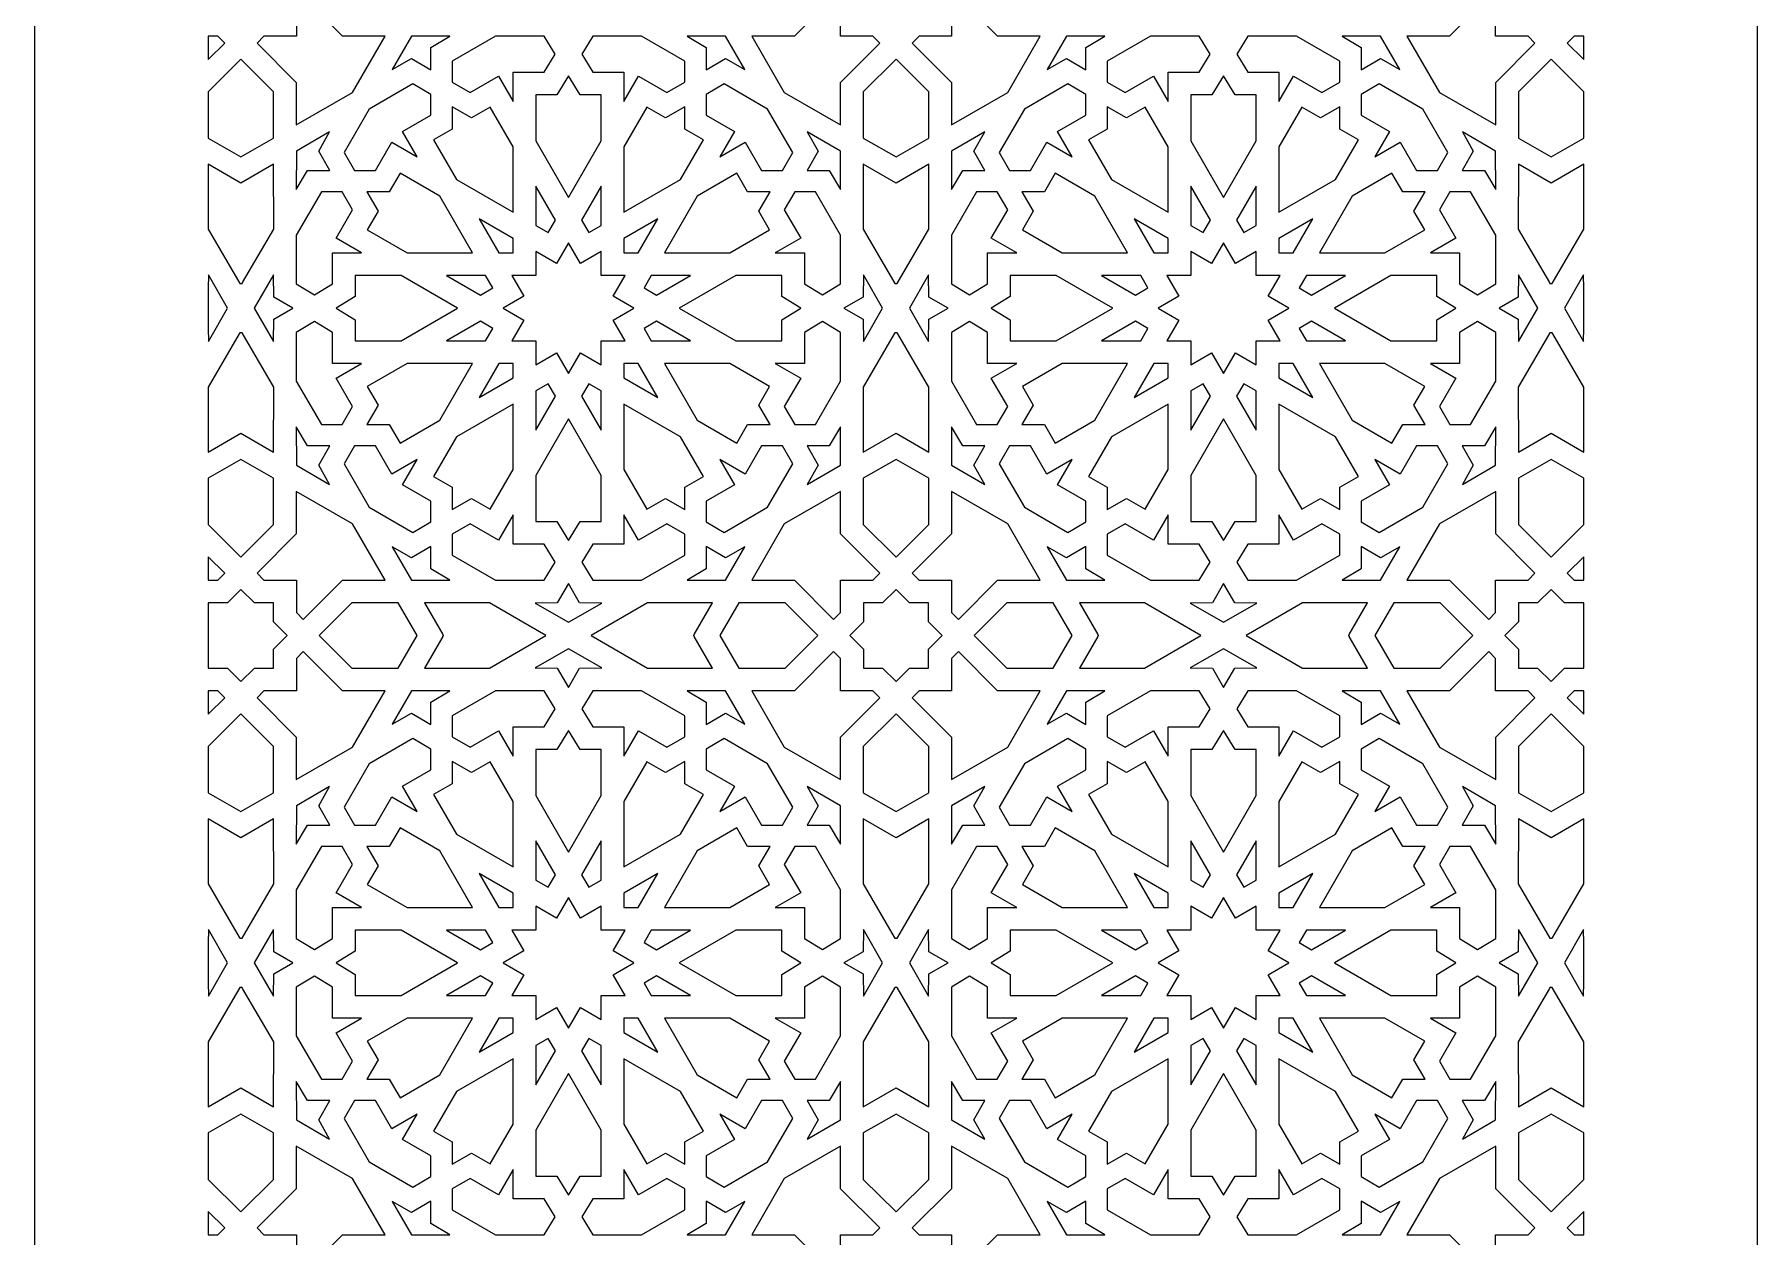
# Model space of a CAD drawing. Extents: x -302 to 302, y -785 to 785.
# Drawn here: x -302 to 302, y -361 to 61 of the extents above; entities that cross this region are included whole.
import ezdxf

# ---------------------------------------------------------------- set-up
doc = ezdxf.new("R2010")
doc.units = 0
doc.layers.add('LAYER_1', color=18, linetype='CONTINUOUS')

msp = doc.modelspace()

# ---------------------------------------------------------------- linework, layer by layer
at = {"layer": 'LAYER_1'}
for points in [[(-302.5, -785), (302.5, -785), (302.5, 785), (-302.5, 785)], [(-210.53, 60.18), (-221.93, 60.18), (-224.35, 57.76), (-210.57, 43.98), (-210.57, 29.01), (-190.79, 40.44), (-179.36, 60.22), (-194.33, 60.22), (-208.11, 74), (-210.53, 71.58)], [(-19.48, 71.58), (-21.89, 74), (-35.67, 60.22), (-50.65, 60.22), (-39.22, 40.44), (-19.44, 29.01), (-19.44, 43.98), (-5.66, 57.76), (-8.08, 60.18), (-19.48, 60.18)], [(19.44, 43.98), (19.44, 29.01), (39.22, 40.44), (50.65, 60.22), (35.67, 60.22), (21.89, 74), (19.48, 71.58), (19.48, 60.18), (8.08, 60.18), (5.66, 57.76)], [(190.79, 40.44), (210.57, 29.01), (210.57, 43.98), (224.35, 57.76), (221.93, 60.18), (210.53, 60.18), (210.53, 71.58), (208.11, 74), (194.33, 60.22), (179.36, 60.22)], [(-238.08, 60.18), (-241.47, 60.18), (-241.47, 51.96), (-235.67, 57.76)], [(-170.15, 52.34), (-163.37, 48.43), (-163.37, 56.25), (-156.66, 60.22), (-170.16, 60.19), (-176.91, 48.51)], [(-123.55, 47.56), (-119.68, 53.87), (-123.58, 60.21), (-140.61, 60.21), (-155.87, 51.41), (-155.87, 44.1), (-149.54, 40.45), (-139.61, 46.19), (-134.46, 37.27), (-134.46, 47.56)], [(-89.4, 60.21), (-106.43, 60.21), (-110.32, 53.87), (-106.46, 47.56), (-95.55, 47.56), (-95.55, 37.27), (-90.39, 46.19), (-80.46, 40.45), (-74.14, 44.1), (-74.14, 51.41)], [(-59.86, 52.34), (-53.09, 48.51), (-59.84, 60.19), (-73.35, 60.22), (-66.64, 56.25), (-66.64, 48.43)], [(59.84, 60.19), (53.09, 48.51), (59.86, 52.34), (66.64, 48.43), (66.64, 56.25), (73.35, 60.22)], [(80.46, 40.45), (90.39, 46.19), (95.55, 37.27), (95.55, 47.56), (106.46, 47.56), (110.32, 53.87), (106.43, 60.21), (89.4, 60.21), (74.14, 51.41), (74.14, 44.1)], [(123.58, 60.21), (119.68, 53.87), (123.55, 47.56), (134.46, 47.56), (134.46, 37.27), (139.61, 46.19), (149.54, 40.45), (155.87, 44.1), (155.87, 51.41), (140.61, 60.21)], [(170.15, 52.34), (176.91, 48.51), (170.16, 60.19), (156.66, 60.22), (163.37, 56.25), (163.37, 48.43)], [(235.67, 57.76), (241.47, 51.96), (241.47, 60.18), (238.08, 60.18)], [(-241.5, 24.41), (-230.01, 17.78), (-218.52, 24.41), (-218.52, 40.7), (-230.01, 52.18), (-241.49, 40.7)], [(11.49, 40.7), (0, 52.18), (-11.49, 40.7), (-11.49, 24.41), (0, 17.78), (11.49, 24.41)], [(230.01, 52.18), (218.52, 40.7), (218.52, 24.41), (230.01, 17.78), (241.5, 24.41), (241.49, 40.7)], [(-173.3, 26.7), (-163.37, 32.45), (-163.37, 39.76), (-169.69, 43.41), (-184.95, 34.6), (-193.76, 19.34), (-190.11, 13.02), (-182.8, 13.02), (-177.05, 22.95), (-168.16, 17.81)], [(-103.52, 39.58), (-110.91, 39.57), (-115, 46.24), (-119.09, 39.57), (-126.48, 39.58), (-126.48, 23.45), (-115, 3.57), (-103.52, 23.45)], [(-47.21, 13.02), (-39.89, 13.02), (-36.24, 19.34), (-45.06, 34.6), (-60.31, 43.41), (-66.64, 39.76), (-66.64, 32.45), (-56.71, 26.7), (-61.84, 17.81), (-52.95, 22.95)], [(56.71, 26.7), (66.64, 32.45), (66.64, 39.76), (60.31, 43.41), (45.06, 34.6), (36.24, 19.34), (39.89, 13.02), (47.21, 13.02), (52.95, 22.95), (61.84, 17.81)], [(110.91, 39.57), (103.52, 39.58), (103.52, 23.45), (115, 3.57), (126.48, 23.45), (126.48, 39.58), (119.09, 39.57), (115, 46.24)], [(182.8, 13.02), (190.11, 13.02), (193.76, 19.34), (184.95, 34.6), (169.69, 43.41), (163.37, 39.76), (163.37, 32.45), (173.3, 26.7), (168.16, 17.81), (177.05, 22.95)], [(-154.35, 9.84), (-134.46, -1.64), (-134.46, 21.32), (-142.53, 35.28), (-149.06, 31.5), (-155.87, 35.43), (-155.87, 27.57), (-162.4, 23.79)], [(-95.55, 21.32), (-95.55, -1.64), (-75.66, 9.84), (-67.61, 23.79), (-74.14, 27.57), (-74.14, 35.43), (-80.95, 31.5), (-87.48, 35.28)], [(74.14, 27.57), (67.61, 23.79), (75.66, 9.84), (95.55, -1.64), (95.55, 21.32), (87.48, 35.28), (80.95, 31.5), (74.14, 35.43)], [(149.06, 31.5), (142.53, 35.28), (134.46, 21.32), (134.46, -1.64), (154.35, 9.84), (162.4, 23.79), (155.87, 27.57), (155.87, 35.43)], [(-198.78, 13.02), (-202.69, 19.8), (-198.86, 26.56), (-210.54, 19.81), (-210.57, 6.31), (-206.6, 13.02)], [(-23.41, 13.02), (-19.43, 6.31), (-19.47, 19.81), (-31.15, 26.56), (-27.32, 19.8), (-31.23, 13.02)], [(19.47, 19.81), (19.43, 6.31), (23.41, 13.02), (31.23, 13.02), (27.32, 19.8), (31.15, 26.56)], [(198.86, 26.56), (202.69, 19.8), (198.78, 13.02), (206.6, 13.02), (210.57, 6.31), (210.54, 19.81)], [(-229.61, -26.71), (-229.41, -26.36), (-218.51, -7.62), (-218.52, 15.2), (-230.01, 8.57), (-241.49, 15.2), (-241.5, -7.62), (-230.41, -26.71)], [(-11.49, -7.62), (-0.4, -26.71), (0.4, -26.71), (11.49, -7.62), (11.49, 15.2), (0, 8.57), (-11.49, 15.2)], [(229.41, -26.36), (229.61, -26.71), (230.41, -26.71), (241.5, -7.62), (241.49, 15.2), (230.01, 8.57), (218.52, 15.2), (218.51, -7.62)], [(-160.19, 4), (-174.14, 12.05), (-177.92, 5.52), (-185.78, 5.52), (-181.85, -1.29), (-185.63, -7.82), (-171.67, -15.89), (-148.71, -15.89)], [(-126.48, -6.25), (-122.13, -8.77), (-119.61, -4.41), (-126.48, 7.5)], [(-103.52, -6.25), (-103.52, 7.5), (-110.4, -4.41), (-107.88, -8.77)], [(-44.37, -7.82), (-48.16, -1.29), (-44.23, 5.52), (-52.09, 5.52), (-55.87, 12.05), (-69.82, 4), (-81.3, -15.89), (-58.34, -15.89)], [(52.09, 5.52), (44.23, 5.52), (48.16, -1.29), (44.37, -7.82), (58.34, -15.89), (81.3, -15.89), (69.82, 4), (55.87, 12.05)], [(103.52, -6.25), (107.88, -8.77), (110.4, -4.41), (103.52, 7.5)], [(122.13, -8.77), (126.48, -6.25), (126.48, 7.5), (119.61, -4.41)], [(177.92, 5.52), (174.14, 12.05), (160.19, 4), (148.71, -15.89), (171.67, -15.89), (185.63, -7.82), (181.85, -1.29), (185.78, 5.52)], [(-197.91, -26.8), (-197.91, -15.89), (-187.62, -15.89), (-196.54, -10.74), (-190.8, -0.81), (-194.45, 5.52), (-201.76, 5.52), (-210.56, -9.74), (-210.56, -26.77), (-204.22, -30.67)], [(-32.1, -15.89), (-32.1, -26.8), (-25.79, -30.67), (-19.45, -26.77), (-19.45, -9.74), (-28.25, 5.52), (-35.56, 5.52), (-39.21, -0.81), (-33.47, -10.74), (-42.39, -15.89)], [(32.1, -15.89), (42.39, -15.89), (33.47, -10.74), (39.21, -0.81), (35.56, 5.52), (28.25, 5.52), (19.45, -9.74), (19.45, -26.77), (25.79, -30.67), (32.1, -26.8)], [(196.54, -10.74), (187.62, -15.89), (197.91, -15.89), (197.91, -26.8), (204.22, -30.67), (210.56, -26.77), (210.56, -9.74), (201.76, 5.52), (194.45, 5.52), (190.8, -0.81)], [(-139.49, -15.89), (-134.46, -15.89), (-134.46, -10.86), (-146.37, -3.98)], [(-95.55, -15.89), (-90.51, -15.89), (-83.64, -3.98), (-95.55, -10.86)], [(90.51, -15.89), (95.55, -15.89), (95.55, -10.86), (83.64, -3.98)], [(139.49, -15.89), (146.37, -3.98), (134.46, -10.86), (134.46, -15.89)], [(-130.69, -39.55), (-134.89, -46.83), (-126.48, -46.83), (-126.48, -55.23), (-119.21, -51.03), (-115, -58.31), (-110.8, -51.03), (-103.52, -55.23), (-103.52, -46.83), (-95.12, -46.83), (-99.32, -39.55), (-92.04, -35.35), (-99.32, -31.14), (-95.12, -23.86), (-103.52, -23.86), (-103.52, -15.46), (-110.8, -19.66), (-115, -12.39), (-119.21, -19.66), (-126.48, -15.46), (-126.48, -23.86), (-134.89, -23.86), (-130.69, -31.14), (-137.96, -35.35)], [(110.8, -19.66), (103.52, -15.46), (103.52, -23.86), (95.12, -23.86), (99.32, -31.14), (92.04, -35.35), (99.32, -39.55), (95.12, -46.83), (103.52, -46.83), (103.52, -55.23), (110.8, -51.03), (115, -58.31), (119.21, -51.03), (126.48, -55.23), (126.48, -46.83), (134.89, -46.83), (130.69, -39.55), (137.96, -35.35), (130.69, -31.14), (134.89, -23.86), (126.48, -23.86), (126.48, -15.46), (119.21, -19.66), (115, -12.39)], [(-234.69, -35.35), (-241.42, -23.63), (-241.47, -28.48), (-241.47, -42.21), (-241.42, -47.06)], [(-218.51, -31.43), (-218.6, -23.63), (-225.32, -35.35), (-218.6, -47.06), (-218.51, -39.26), (-211.74, -35.35)], [(-189.92, -31.25), (-196.59, -35.35), (-189.92, -39.44), (-189.93, -46.83), (-173.8, -46.83), (-153.92, -35.35), (-173.8, -23.86), (-189.93, -23.86)], [(-145.94, -30.74), (-141.58, -28.22), (-144.1, -23.86), (-157.85, -23.86)], [(-88.42, -28.22), (-84.07, -30.74), (-72.16, -23.86), (-85.91, -23.86)], [(-56.2, -46.83), (-40.07, -46.83), (-40.08, -39.44), (-33.42, -35.35), (-40.08, -31.25), (-40.07, -23.86), (-56.2, -23.86), (-76.09, -35.35)], [(-11.41, -23.63), (-11.49, -31.43), (-18.27, -35.35), (-11.49, -39.26), (-11.41, -47.06), (-4.69, -35.35)], [(4.69, -35.35), (11.41, -47.06), (11.49, -39.26), (18.27, -35.35), (11.49, -31.43), (11.41, -23.63)], [(56.2, -46.83), (76.09, -35.35), (56.2, -23.86), (40.07, -23.86), (40.08, -31.25), (33.42, -35.35), (40.08, -39.44), (40.07, -46.83)], [(85.91, -23.86), (72.16, -23.86), (84.07, -30.74), (88.42, -28.22)], [(141.58, -28.22), (145.94, -30.74), (157.85, -23.86), (144.1, -23.86)], [(173.8, -23.86), (153.92, -35.35), (173.8, -46.83), (189.93, -46.83), (189.92, -39.44), (196.59, -35.35), (189.92, -31.25), (189.93, -23.86)], [(218.6, -23.63), (218.51, -31.43), (211.74, -35.35), (218.51, -39.26), (218.6, -47.06), (225.32, -35.35)], [(241.42, -47.06), (241.47, -42.21), (241.47, -28.48), (241.42, -23.63), (234.69, -35.35)], [(-194.45, -76.21), (-190.8, -69.89), (-196.54, -59.96), (-187.62, -54.81), (-197.91, -54.81), (-197.91, -43.89), (-204.22, -40.03), (-210.56, -43.92), (-210.56, -60.95), (-201.76, -76.21)], [(-141.58, -42.47), (-145.94, -39.95), (-157.85, -46.83), (-144.1, -46.83)], [(-85.91, -46.83), (-72.16, -46.83), (-84.07, -39.95), (-88.42, -42.47)], [(-19.45, -43.92), (-25.79, -40.03), (-32.1, -43.89), (-32.1, -54.81), (-42.39, -54.81), (-33.47, -59.96), (-39.21, -69.89), (-35.56, -76.21), (-28.25, -76.21), (-19.45, -60.95)], [(35.56, -76.21), (39.21, -69.89), (33.47, -59.96), (42.39, -54.81), (32.1, -54.81), (32.1, -43.89), (25.79, -40.03), (19.45, -43.92), (19.45, -60.95), (28.25, -76.21)], [(85.91, -46.83), (88.42, -42.47), (84.07, -39.95), (72.16, -46.83)], [(145.94, -39.95), (141.58, -42.47), (144.1, -46.83), (157.85, -46.83)], [(196.54, -59.96), (190.8, -69.89), (194.45, -76.21), (201.76, -76.21), (210.56, -60.95), (210.56, -43.92), (204.22, -40.03), (197.91, -43.89), (197.91, -54.81), (187.62, -54.81)], [(-218.51, -63.07), (-229.61, -43.99), (-230.41, -43.99), (-230.61, -44.33), (-241.5, -63.07), (-241.49, -85.89), (-230.01, -79.26), (-218.52, -85.89)], [(-11.49, -63.07), (-11.49, -85.89), (0, -79.26), (11.49, -85.89), (11.49, -63.07), (0.6, -44.33), (0.4, -43.99), (-0.4, -43.99), (-0.6, -44.33)], [(218.52, -85.89), (230.01, -79.26), (241.49, -85.89), (241.5, -63.07), (230.61, -44.33), (230.41, -43.99), (229.61, -43.99), (218.51, -63.07)], [(-171.67, -54.81), (-185.63, -62.87), (-181.85, -69.4), (-185.78, -76.21), (-177.92, -76.21), (-174.14, -82.74), (-160.19, -74.69), (-148.71, -54.81)], [(-134.46, -59.84), (-134.46, -54.81), (-139.49, -54.81), (-146.37, -66.71)], [(-90.51, -54.81), (-95.55, -54.81), (-95.55, -59.84), (-83.64, -66.71)], [(-58.34, -54.81), (-81.3, -54.81), (-69.82, -74.69), (-55.87, -82.74), (-52.09, -76.21), (-44.23, -76.21), (-48.16, -69.4), (-44.37, -62.87)], [(44.37, -62.87), (48.16, -69.4), (44.23, -76.21), (52.09, -76.21), (55.87, -82.74), (69.82, -74.69), (81.3, -54.81), (58.34, -54.81)], [(95.55, -59.84), (95.55, -54.81), (90.51, -54.81), (83.64, -66.71)], [(139.49, -54.81), (134.46, -54.81), (134.46, -59.84), (146.37, -66.71)], [(177.92, -76.21), (185.78, -76.21), (181.85, -69.4), (185.63, -62.87), (171.67, -54.81), (148.71, -54.81), (160.19, -74.69), (174.14, -82.74)], [(-119.61, -66.29), (-122.13, -61.93), (-126.48, -64.44), (-126.48, -78.19)], [(-110.4, -66.29), (-103.52, -78.19), (-103.52, -64.44), (-107.88, -61.93)], [(110.4, -66.29), (107.88, -61.93), (103.52, -64.44), (103.52, -78.19)], [(126.48, -64.44), (122.13, -61.93), (119.61, -66.29), (126.48, -78.19)], [(-134.46, -69.05), (-154.35, -80.53), (-162.4, -94.48), (-155.87, -98.26), (-155.87, -106.12), (-149.06, -102.19), (-142.53, -105.98), (-134.46, -92.01)], [(-95.55, -92.01), (-87.48, -105.98), (-80.95, -102.19), (-74.14, -106.12), (-74.14, -98.26), (-67.61, -94.48), (-75.66, -80.53), (-95.55, -69.05)], [(74.14, -98.26), (74.14, -106.12), (80.95, -102.19), (87.48, -105.98), (95.55, -92.01), (95.55, -69.05), (75.66, -80.53), (67.61, -94.48)], [(142.53, -105.98), (149.06, -102.19), (155.87, -106.12), (155.87, -98.26), (162.4, -94.48), (154.35, -80.53), (134.46, -69.05), (134.46, -92.01)], [(-210.54, -90.51), (-198.86, -97.26), (-202.69, -90.49), (-198.78, -83.72), (-206.6, -83.72), (-210.57, -77)], [(-110.91, -110.27), (-103.52, -110.28), (-103.52, -94.15), (-115, -74.26), (-126.48, -94.15), (-126.48, -110.28), (-119.09, -110.27), (-115, -116.93)], [(-31.23, -83.72), (-27.32, -90.49), (-31.15, -97.26), (-19.47, -90.51), (-19.43, -77), (-23.41, -83.72)], [(23.41, -83.72), (19.43, -77), (19.47, -90.51), (31.15, -97.26), (27.32, -90.49), (31.23, -83.72)], [(110.91, -110.27), (115, -116.93), (119.09, -110.27), (126.48, -110.28), (126.48, -94.15), (115, -74.26), (103.52, -94.15), (103.52, -110.28)], [(210.57, -77), (206.6, -83.72), (198.78, -83.72), (202.69, -90.49), (198.86, -97.26), (210.54, -90.51)], [(-169.69, -114.11), (-163.37, -110.46), (-163.37, -103.14), (-173.3, -97.4), (-168.16, -88.51), (-177.05, -93.64), (-182.8, -83.72), (-190.11, -83.72), (-193.76, -90.04), (-184.95, -105.3)], [(-66.64, -103.14), (-66.64, -110.46), (-60.31, -114.11), (-45.06, -105.3), (-36.24, -90.04), (-39.89, -83.72), (-47.21, -83.72), (-52.95, -93.64), (-61.84, -88.51), (-56.71, -97.4)], [(52.95, -93.64), (47.21, -83.72), (39.89, -83.72), (36.24, -90.04), (45.06, -105.3), (60.31, -114.11), (66.64, -110.46), (66.64, -103.14), (56.71, -97.4), (61.84, -88.51)], [(163.37, -110.46), (169.69, -114.11), (184.95, -105.3), (193.76, -90.04), (190.11, -83.72), (182.8, -83.72), (177.05, -93.64), (168.16, -88.51), (173.3, -97.4), (163.37, -103.14)], [(-241.49, -111.4), (-230.01, -122.87), (-218.52, -111.4), (-218.52, -95.1), (-230.01, -88.47), (-241.5, -95.1)], [(-11.49, -95.1), (-11.49, -111.4), (0, -122.87), (11.49, -111.4), (11.49, -95.1), (0, -88.47)], [(241.5, -95.1), (230.01, -88.47), (218.52, -95.1), (218.52, -111.4), (230.01, -122.87), (241.49, -111.4)], [(-224.35, -128.46), (-221.93, -130.88), (-210.53, -130.88), (-210.53, -142.27), (-208.11, -144.69), (-194.33, -130.91), (-179.36, -130.91), (-190.79, -111.14), (-210.57, -99.7), (-210.57, -114.68)], [(-8.08, -130.88), (-5.66, -128.46), (-19.44, -114.68), (-19.44, -99.7), (-39.22, -111.14), (-50.65, -130.91), (-35.67, -130.91), (-21.89, -144.69), (-19.48, -142.27), (-19.48, -130.88)], [(35.67, -130.91), (50.65, -130.91), (39.22, -111.14), (19.44, -99.7), (19.44, -114.68), (5.66, -128.46), (8.08, -130.88), (19.48, -130.88), (19.48, -142.27), (21.89, -144.69)], [(179.36, -130.91), (194.33, -130.91), (208.11, -144.69), (210.53, -142.27), (210.53, -130.88), (221.93, -130.88), (224.35, -128.46), (210.57, -114.68), (210.57, -99.7), (190.79, -111.14)], [(-155.87, -114.79), (-155.87, -122.11), (-140.61, -130.9), (-123.58, -130.9), (-119.68, -124.56), (-123.55, -118.26), (-134.46, -118.26), (-134.46, -107.96), (-139.61, -116.89), (-149.54, -111.14)], [(-80.46, -111.14), (-90.39, -116.89), (-95.55, -107.96), (-95.55, -118.26), (-106.46, -118.26), (-110.32, -124.56), (-106.43, -130.9), (-89.4, -130.9), (-74.14, -122.11), (-74.14, -114.79)], [(90.39, -116.89), (80.46, -111.14), (74.14, -114.79), (74.14, -122.11), (89.4, -130.9), (106.43, -130.9), (110.32, -124.56), (106.46, -118.26), (95.55, -118.26), (95.55, -107.96)], [(155.87, -122.11), (155.87, -114.79), (149.54, -111.14), (139.61, -116.89), (134.46, -107.96), (134.46, -118.26), (123.55, -118.26), (119.68, -124.56), (123.58, -130.9), (140.61, -130.9)], [(-170.15, -123.03), (-176.91, -119.2), (-170.16, -130.88), (-156.66, -130.92), (-163.37, -126.95), (-163.37, -119.12)], [(-59.86, -123.03), (-66.64, -119.12), (-66.64, -126.95), (-73.35, -130.92), (-59.84, -130.88), (-53.09, -119.2)], [(66.64, -119.12), (59.86, -123.03), (53.09, -119.2), (59.84, -130.88), (73.35, -130.92), (66.64, -126.95)], [(176.91, -119.2), (170.15, -123.03), (163.37, -119.12), (163.37, -126.95), (156.66, -130.92), (170.16, -130.88)], [(-235.67, -128.46), (-241.47, -122.65), (-241.47, -130.88), (-238.08, -130.88)], [(238.08, -130.88), (241.47, -130.88), (241.47, -122.65), (235.67, -128.46)], [(-103.31, -138.92), (-111.09, -138.86), (-115, -132.08), (-118.92, -138.86), (-126.69, -138.92), (-115, -145.66)], [(111.09, -138.86), (103.31, -138.92), (115, -145.66), (126.69, -138.92), (118.92, -138.86), (115, -132.08)], [(-225.27, -138.85), (-230.01, -134.13), (-234.74, -138.85), (-241.47, -138.85), (-241.47, -145.86), (-241.47, -150.34), (-241.47, -154.82), (-241.47, -161.82), (-234.74, -161.82), (-230.01, -166.54), (-225.27, -161.82), (-218.54, -161.82), (-218.54, -155.1), (-213.81, -150.34), (-218.54, -145.58), (-218.54, -138.85)], [(-174.77, -161.84), (-168.13, -150.34), (-174.77, -138.83), (-191.07, -138.84), (-202.57, -150.34), (-191.07, -161.84)], [(-165.56, -138.83), (-159.14, -149.94), (-159.05, -150.34), (-159.14, -150.73), (-165.56, -161.84), (-142.75, -161.84), (-122.95, -150.34), (-142.75, -138.83)], [(-70.86, -149.94), (-64.45, -138.83), (-87.26, -138.83), (-107.06, -150.34), (-87.26, -161.84), (-64.45, -161.84), (-70.86, -150.73), (-70.96, -150.34)], [(-38.93, -161.84), (-27.44, -150.34), (-38.93, -138.84), (-55.23, -138.83), (-61.88, -150.34), (-55.23, -161.84)], [(-11.46, -161.82), (-4.74, -161.82), (0, -166.54), (4.74, -161.82), (11.46, -161.82), (11.46, -155.1), (16.2, -150.34), (11.46, -145.58), (11.46, -138.85), (4.74, -138.85), (0, -134.13), (-4.74, -138.85), (-11.46, -138.85), (-11.46, -145.58), (-16.2, -150.34), (-11.46, -155.1)], [(38.93, -161.84), (55.23, -161.84), (61.88, -150.34), (55.23, -138.83), (38.93, -138.84), (27.44, -150.34)], [(70.86, -150.73), (64.45, -161.84), (87.26, -161.84), (107.06, -150.34), (87.26, -138.83), (64.45, -138.83), (70.86, -149.94), (70.96, -150.34)], [(142.75, -138.83), (122.95, -150.34), (142.75, -161.84), (165.56, -161.84), (159.14, -150.73), (159.05, -150.34), (159.14, -149.94), (165.56, -138.83)], [(202.57, -150.34), (191.07, -138.84), (174.77, -138.83), (168.13, -150.34), (174.77, -161.84), (191.07, -161.84)], [(234.74, -161.82), (241.47, -161.82), (241.47, -154.82), (241.47, -150.34), (241.47, -145.86), (241.47, -138.85), (234.74, -138.85), (230.01, -134.13), (225.27, -138.85), (218.54, -138.85), (218.54, -145.58), (213.81, -150.34), (218.54, -155.1), (218.54, -161.82), (225.27, -161.82), (230.01, -166.54)], [(-194.33, -169.76), (-208.11, -155.98), (-210.53, -158.4), (-210.53, -169.8), (-221.93, -169.8), (-224.35, -172.22), (-210.57, -186), (-210.57, -200.97), (-190.79, -189.54), (-179.36, -169.76)], [(-115, -155.01), (-126.69, -161.75), (-118.92, -161.82), (-115, -168.59), (-111.09, -161.82), (-103.31, -161.75)], [(-50.65, -169.76), (-39.22, -189.54), (-19.44, -200.97), (-19.44, -186), (-5.66, -172.22), (-8.08, -169.8), (-19.48, -169.8), (-19.48, -158.4), (-21.89, -155.98), (-35.67, -169.76)], [(50.65, -169.76), (35.67, -169.76), (21.89, -155.98), (19.48, -158.4), (19.48, -169.8), (8.08, -169.8), (5.66, -172.22), (19.44, -186), (19.44, -200.97), (39.22, -189.54)], [(115, -155.01), (103.31, -161.75), (111.09, -161.82), (115, -168.59), (118.92, -161.82), (126.69, -161.75)], [(208.11, -155.98), (194.33, -169.76), (179.36, -169.76), (190.79, -189.54), (210.57, -200.97), (210.57, -186), (224.35, -172.22), (221.93, -169.8), (210.53, -169.8), (210.53, -158.4)], [(-238.08, -169.8), (-241.47, -169.8), (-241.47, -178.02), (-235.67, -172.22)], [(-156.66, -169.76), (-170.16, -169.79), (-176.91, -181.47), (-170.15, -177.64), (-163.37, -181.55), (-163.37, -173.73)], [(-134.46, -182.42), (-123.55, -182.42), (-119.68, -176.11), (-123.58, -169.77), (-140.61, -169.77), (-155.87, -178.57), (-155.87, -185.88), (-149.54, -189.53), (-139.61, -183.79), (-134.46, -192.71)], [(-90.39, -183.79), (-80.46, -189.53), (-74.14, -185.88), (-74.14, -178.57), (-89.4, -169.77), (-106.43, -169.77), (-110.32, -176.11), (-106.46, -182.42), (-95.55, -182.42), (-95.55, -192.71)], [(-59.86, -177.64), (-53.09, -181.47), (-59.84, -169.79), (-73.35, -169.76), (-66.64, -173.73), (-66.64, -181.55)], [(53.09, -181.47), (59.86, -177.64), (66.64, -181.55), (66.64, -173.73), (73.35, -169.76), (59.84, -169.79)], [(80.46, -189.53), (90.39, -183.79), (95.55, -192.71), (95.55, -182.42), (106.46, -182.42), (110.32, -176.11), (106.43, -169.77), (89.4, -169.77), (74.14, -178.57), (74.14, -185.88)], [(140.61, -169.77), (123.58, -169.77), (119.68, -176.11), (123.55, -182.42), (134.46, -182.42), (134.46, -192.71), (139.61, -183.79), (149.54, -189.53), (155.87, -185.88), (155.87, -178.57)], [(170.15, -177.64), (176.91, -181.47), (170.16, -169.79), (156.66, -169.76), (163.37, -173.73), (163.37, -181.55)], [(241.47, -169.8), (238.08, -169.8), (235.67, -172.22), (241.47, -178.02)], [(-218.52, -189.28), (-230.01, -177.8), (-241.49, -189.28), (-241.5, -205.57), (-230.01, -212.2), (-218.52, -205.57)], [(0, -212.2), (11.49, -205.57), (11.49, -189.28), (0, -177.8), (-11.49, -189.28), (-11.49, -205.57)], [(218.52, -189.28), (218.52, -205.57), (230.01, -212.2), (241.5, -205.57), (241.49, -189.28), (230.01, -177.8)], [(-173.3, -203.28), (-163.37, -197.53), (-163.37, -190.22), (-169.69, -186.57), (-184.95, -195.38), (-193.76, -210.64), (-190.11, -216.96), (-182.8, -216.96), (-177.05, -207.03), (-168.16, -212.17)], [(-110.91, -190.41), (-115, -183.74), (-119.09, -190.41), (-126.48, -190.4), (-126.48, -206.53), (-115, -226.41), (-103.52, -206.53), (-103.52, -190.4)], [(-45.06, -195.38), (-60.31, -186.57), (-66.64, -190.22), (-66.64, -197.53), (-56.71, -203.28), (-61.84, -212.17), (-52.95, -207.03), (-47.21, -216.96), (-39.89, -216.96), (-36.24, -210.64)], [(45.06, -195.38), (36.24, -210.64), (39.89, -216.96), (47.21, -216.96), (52.95, -207.03), (61.84, -212.17), (56.71, -203.28), (66.64, -197.53), (66.64, -190.22), (60.31, -186.57)], [(119.09, -190.41), (115, -183.74), (110.91, -190.41), (103.52, -190.4), (103.52, -206.53), (115, -226.41), (126.48, -206.53), (126.48, -190.4)], [(190.11, -216.96), (193.76, -210.64), (184.95, -195.38), (169.69, -186.57), (163.37, -190.22), (163.37, -197.53), (173.3, -203.28), (168.16, -212.17), (177.05, -207.03), (182.8, -216.96)], [(-134.46, -208.66), (-142.53, -194.69), (-149.06, -198.48), (-155.87, -194.55), (-155.87, -202.41), (-162.4, -206.19), (-154.35, -220.14), (-134.46, -231.62)], [(-80.95, -198.48), (-87.48, -194.69), (-95.55, -208.66), (-95.55, -231.62), (-75.66, -220.14), (-67.61, -206.19), (-74.14, -202.41), (-74.14, -194.55)], [(74.14, -202.41), (67.61, -206.19), (75.66, -220.14), (95.55, -231.62), (95.55, -208.66), (87.48, -194.69), (80.95, -198.48), (74.14, -194.55)], [(162.4, -206.19), (155.87, -202.41), (155.87, -194.55), (149.06, -198.48), (142.53, -194.69), (134.46, -208.66), (134.46, -231.62), (154.35, -220.14)], [(-210.57, -223.67), (-206.6, -216.96), (-198.78, -216.96), (-202.69, -210.18), (-198.86, -203.41), (-210.54, -210.17)], [(-27.32, -210.18), (-31.23, -216.96), (-23.41, -216.96), (-19.43, -223.67), (-19.47, -210.17), (-31.15, -203.41)], [(27.32, -210.18), (31.15, -203.41), (19.47, -210.17), (19.43, -223.67), (23.41, -216.96), (31.23, -216.96)], [(198.86, -203.41), (202.69, -210.18), (198.78, -216.96), (206.6, -216.96), (210.57, -223.67), (210.54, -210.17)], [(-230.61, -256.34), (-230.41, -256.69), (-229.61, -256.69), (-218.51, -237.6), (-218.52, -214.78), (-230.01, -221.41), (-241.49, -214.78), (-241.5, -237.6)], [(-0.6, -256.34), (-0.4, -256.69), (0.4, -256.69), (0.6, -256.34), (11.49, -237.6), (11.49, -214.78), (0, -221.41), (-11.49, -214.78), (-11.49, -237.6)], [(229.61, -256.69), (230.41, -256.69), (230.61, -256.34), (241.5, -237.6), (241.49, -214.78), (230.01, -221.41), (218.52, -214.78), (218.51, -237.6)], [(-174.14, -217.93), (-177.92, -224.46), (-185.78, -224.46), (-181.85, -231.27), (-185.63, -237.8), (-171.67, -245.87), (-148.71, -245.87), (-160.19, -225.98)], [(-126.48, -236.23), (-122.13, -238.75), (-119.61, -234.39), (-126.48, -222.48)], [(-103.52, -236.23), (-103.52, -222.48), (-110.4, -234.39), (-107.88, -238.75)], [(-81.3, -245.87), (-58.34, -245.87), (-44.37, -237.8), (-48.16, -231.27), (-44.23, -224.46), (-52.09, -224.46), (-55.87, -217.93), (-69.82, -225.98)], [(48.16, -231.27), (44.37, -237.8), (58.34, -245.87), (81.3, -245.87), (69.82, -225.98), (55.87, -217.93), (52.09, -224.46), (44.23, -224.46)], [(107.88, -238.75), (110.4, -234.39), (103.52, -222.48), (103.52, -236.23)], [(126.48, -236.23), (126.48, -222.48), (119.61, -234.39), (122.13, -238.75)], [(148.71, -245.87), (171.67, -245.87), (185.63, -237.8), (181.85, -231.27), (185.78, -224.46), (177.92, -224.46), (174.14, -217.93), (160.19, -225.98)], [(-204.22, -260.65), (-197.91, -256.78), (-197.91, -245.87), (-187.62, -245.87), (-196.54, -240.72), (-190.8, -230.78), (-194.45, -224.46), (-201.76, -224.46), (-210.56, -239.72), (-210.56, -256.75)], [(-35.56, -224.46), (-39.21, -230.78), (-33.47, -240.72), (-42.39, -245.87), (-32.1, -245.87), (-32.1, -256.78), (-25.79, -260.65), (-19.45, -256.75), (-19.45, -239.72), (-28.25, -224.46)], [(32.1, -256.78), (32.1, -245.87), (42.39, -245.87), (33.47, -240.72), (39.21, -230.78), (35.56, -224.46), (28.25, -224.46), (19.45, -239.72), (19.45, -256.75), (25.79, -260.65)], [(190.8, -230.78), (196.54, -240.72), (187.62, -245.87), (197.91, -245.87), (197.91, -256.78), (204.22, -260.65), (210.56, -256.75), (210.56, -239.72), (201.76, -224.46), (194.45, -224.46)], [(-139.49, -245.87), (-134.46, -245.87), (-134.46, -240.83), (-146.37, -233.96)], [(-95.55, -240.83), (-95.55, -245.87), (-90.51, -245.87), (-83.64, -233.96)], [(95.55, -245.87), (95.55, -240.83), (83.64, -233.96), (90.51, -245.87)], [(134.46, -245.87), (139.49, -245.87), (146.37, -233.96), (134.46, -240.83)], [(-99.32, -269.53), (-92.04, -265.33), (-99.32, -261.12), (-95.12, -253.84), (-103.52, -253.84), (-103.52, -245.44), (-110.8, -249.64), (-115, -242.36), (-119.21, -249.64), (-126.48, -245.44), (-126.48, -253.84), (-134.89, -253.84), (-130.69, -261.12), (-137.96, -265.33), (-130.69, -269.53), (-134.89, -276.81), (-126.48, -276.81), (-126.48, -285.21), (-119.21, -281.01), (-115, -288.29), (-110.8, -281.01), (-103.52, -285.21), (-103.52, -276.81), (-95.12, -276.81)], [(95.12, -276.81), (103.52, -276.81), (103.52, -285.21), (110.8, -281.01), (115, -288.29), (119.21, -281.01), (126.48, -285.21), (126.48, -276.81), (134.89, -276.81), (130.69, -269.53), (137.96, -265.33), (130.69, -261.12), (134.89, -253.84), (126.48, -253.84), (126.48, -245.44), (119.21, -249.64), (115, -242.36), (110.8, -249.64), (103.52, -245.44), (103.52, -253.84), (95.12, -253.84), (99.32, -261.12), (92.04, -265.33), (99.32, -269.53)], [(-234.69, -265.33), (-241.42, -253.61), (-241.47, -258.46), (-241.47, -272.19), (-241.42, -277.04)], [(-218.6, -277.04), (-218.51, -269.24), (-211.74, -265.33), (-218.51, -261.41), (-218.6, -253.61), (-225.32, -265.33)], [(-189.93, -253.84), (-189.92, -261.23), (-196.59, -265.33), (-189.92, -269.42), (-189.93, -276.81), (-173.8, -276.81), (-153.92, -265.33), (-173.8, -253.84)], [(-145.94, -260.72), (-141.58, -258.2), (-144.1, -253.84), (-157.85, -253.84)], [(-88.42, -258.2), (-84.07, -260.72), (-72.16, -253.84), (-85.91, -253.84)], [(-56.2, -253.84), (-76.09, -265.33), (-56.2, -276.81), (-40.07, -276.81), (-40.08, -269.42), (-33.42, -265.33), (-40.08, -261.23), (-40.07, -253.84)], [(-11.41, -277.04), (-4.69, -265.33), (-11.41, -253.61), (-11.49, -261.41), (-18.27, -265.33), (-11.49, -269.24)], [(11.41, -253.61), (4.69, -265.33), (11.41, -277.04), (11.49, -269.24), (18.27, -265.33), (11.49, -261.41)], [(56.2, -276.81), (76.09, -265.33), (56.2, -253.84), (40.07, -253.84), (40.08, -261.23), (33.42, -265.33), (40.08, -269.42), (40.07, -276.81)], [(85.91, -253.84), (72.16, -253.84), (84.07, -260.72), (88.42, -258.2)], [(141.58, -258.2), (145.94, -260.72), (157.85, -253.84), (144.1, -253.84)], [(189.92, -269.42), (196.59, -265.33), (189.92, -261.23), (189.93, -253.84), (173.8, -253.84), (153.92, -265.33), (173.8, -276.81), (189.93, -276.81)], [(218.6, -277.04), (225.32, -265.33), (218.6, -253.61), (218.51, -261.41), (211.74, -265.33), (218.51, -269.24)], [(234.69, -265.33), (241.42, -277.04), (241.47, -272.19), (241.47, -258.46), (241.42, -253.61)], [(-196.54, -289.94), (-187.62, -284.79), (-197.91, -284.79), (-197.91, -273.87), (-204.22, -270.01), (-210.56, -273.9), (-210.56, -290.93), (-201.76, -306.19), (-194.45, -306.19), (-190.8, -299.87)], [(-145.94, -269.93), (-157.85, -276.81), (-144.1, -276.81), (-141.58, -272.45)], [(-88.42, -272.45), (-85.91, -276.81), (-72.16, -276.81), (-84.07, -269.93)], [(-32.1, -284.79), (-42.39, -284.79), (-33.47, -289.94), (-39.21, -299.87), (-35.56, -306.19), (-28.25, -306.19), (-19.45, -290.93), (-19.45, -273.9), (-25.79, -270.01), (-32.1, -273.87)], [(33.47, -289.94), (42.39, -284.79), (32.1, -284.79), (32.1, -273.87), (25.79, -270.01), (19.45, -273.9), (19.45, -290.93), (28.25, -306.19), (35.56, -306.19), (39.21, -299.87)], [(84.07, -269.93), (72.16, -276.81), (85.91, -276.81), (88.42, -272.45)], [(144.1, -276.81), (157.85, -276.81), (145.94, -269.93), (141.58, -272.45)], [(210.56, -290.93), (210.56, -273.9), (204.22, -270.01), (197.91, -273.87), (197.91, -284.79), (187.62, -284.79), (196.54, -289.94), (190.8, -299.87), (194.45, -306.19), (201.76, -306.19)], [(-241.5, -293.05), (-241.49, -315.87), (-230.01, -309.24), (-218.52, -315.87), (-218.51, -293.05), (-229.41, -274.31), (-229.61, -273.97), (-230.41, -273.97)], [(0, -309.24), (11.49, -315.87), (11.49, -293.05), (0.4, -273.97), (-0.4, -273.97), (-11.49, -293.05), (-11.49, -315.87)], [(230.41, -273.97), (229.61, -273.97), (229.41, -274.31), (218.51, -293.05), (218.52, -315.87), (230.01, -309.24), (241.49, -315.87), (241.5, -293.05)], [(-160.19, -304.67), (-148.71, -284.79), (-171.67, -284.79), (-185.63, -292.85), (-181.85, -299.38), (-185.78, -306.19), (-177.92, -306.19), (-174.14, -312.72)], [(-134.46, -284.79), (-139.49, -284.79), (-146.37, -296.69), (-134.46, -289.82)], [(-90.51, -284.79), (-95.55, -284.79), (-95.55, -289.82), (-83.64, -296.69)], [(-55.87, -312.72), (-52.09, -306.19), (-44.23, -306.19), (-48.16, -299.38), (-44.37, -292.85), (-58.34, -284.79), (-81.3, -284.79), (-69.82, -304.67)], [(69.82, -304.67), (81.3, -284.79), (58.34, -284.79), (44.37, -292.85), (48.16, -299.38), (44.23, -306.19), (52.09, -306.19), (55.87, -312.72)], [(83.64, -296.69), (95.55, -289.82), (95.55, -284.79), (90.51, -284.79)], [(139.49, -284.79), (134.46, -284.79), (134.46, -289.82), (146.37, -296.69)], [(148.71, -284.79), (160.19, -304.67), (174.14, -312.72), (177.92, -306.19), (185.78, -306.19), (181.85, -299.38), (185.63, -292.85), (171.67, -284.79)], [(-122.13, -291.91), (-126.48, -294.42), (-126.48, -308.17), (-119.61, -296.27)], [(-110.4, -296.27), (-103.52, -308.17), (-103.52, -294.42), (-107.88, -291.91)], [(110.4, -296.27), (107.88, -291.91), (103.52, -294.42), (103.52, -308.17)], [(126.48, -294.42), (122.13, -291.91), (119.61, -296.27), (126.48, -308.17)], [(-149.06, -332.17), (-142.53, -335.96), (-134.46, -321.99), (-134.46, -299.03), (-154.35, -310.51), (-162.4, -324.46), (-155.87, -328.24), (-155.87, -336.1)], [(-75.66, -310.51), (-95.55, -299.03), (-95.55, -321.99), (-87.48, -335.96), (-80.95, -332.17), (-74.14, -336.1), (-74.14, -328.24), (-67.61, -324.46)], [(74.14, -336.1), (80.95, -332.17), (87.48, -335.96), (95.55, -321.99), (95.55, -299.03), (75.66, -310.51), (67.61, -324.46), (74.14, -328.24)], [(134.46, -299.03), (134.46, -321.99), (142.53, -335.96), (149.06, -332.17), (155.87, -336.1), (155.87, -328.24), (162.4, -324.46), (154.35, -310.51)], [(-198.86, -327.24), (-202.69, -320.47), (-198.78, -313.69), (-206.6, -313.69), (-210.57, -306.98), (-210.54, -320.49)], [(-110.91, -340.25), (-103.52, -340.26), (-103.52, -324.13), (-115, -304.24), (-126.48, -324.13), (-126.48, -340.26), (-119.09, -340.25), (-115, -346.91)], [(-27.32, -320.47), (-31.15, -327.24), (-19.47, -320.49), (-19.43, -306.98), (-23.41, -313.69), (-31.23, -313.69)], [(31.15, -327.24), (27.32, -320.47), (31.23, -313.69), (23.41, -313.69), (19.43, -306.98), (19.47, -320.49)], [(126.48, -340.26), (126.48, -324.13), (115, -304.24), (103.52, -324.13), (103.52, -340.26), (110.91, -340.25), (115, -346.91), (119.09, -340.25)], [(198.78, -313.69), (202.69, -320.47), (198.86, -327.24), (210.54, -320.49), (210.57, -306.98), (206.6, -313.69)], [(-173.3, -327.38), (-168.16, -318.49), (-177.05, -323.62), (-182.8, -313.69), (-190.11, -313.69), (-193.76, -320.02), (-184.95, -335.28), (-169.69, -344.09), (-163.37, -340.44), (-163.37, -333.12)], [(-45.06, -335.28), (-36.24, -320.02), (-39.89, -313.69), (-47.21, -313.69), (-52.95, -323.62), (-61.84, -318.49), (-56.71, -327.38), (-66.64, -333.12), (-66.64, -340.44), (-60.31, -344.09)], [(66.64, -333.12), (56.71, -327.38), (61.84, -318.49), (52.95, -323.62), (47.21, -313.69), (39.89, -313.69), (36.24, -320.02), (45.06, -335.28), (60.31, -344.09), (66.64, -340.44)], [(169.69, -344.09), (184.95, -335.28), (193.76, -320.02), (190.11, -313.69), (182.8, -313.69), (177.05, -323.62), (168.16, -318.49), (173.3, -327.38), (163.37, -333.12), (163.37, -340.44)], [(-230.01, -318.45), (-241.5, -325.08), (-241.49, -341.38), (-230.01, -352.85), (-218.52, -341.38), (-218.52, -325.08)], [(0, -318.45), (-11.49, -325.08), (-11.49, -341.38), (0, -352.85), (11.49, -341.38), (11.49, -325.08)], [(218.52, -341.38), (230.01, -352.85), (241.49, -341.38), (241.5, -325.08), (230.01, -318.45), (218.52, -325.08)], [(-210.57, -344.66), (-224.35, -358.44), (-221.93, -360.85), (-210.53, -360.85), (-210.53, -372.25), (-208.11, -374.67), (-194.33, -360.89), (-179.36, -360.89), (-190.79, -341.12), (-210.57, -329.68)], [(-35.67, -360.89), (-21.89, -374.67), (-19.48, -372.25), (-19.48, -360.85), (-8.08, -360.85), (-5.66, -358.44), (-19.44, -344.66), (-19.44, -329.68), (-39.22, -341.12), (-50.65, -360.89)], [(19.44, -344.66), (5.66, -358.44), (8.08, -360.85), (19.48, -360.85), (19.48, -372.25), (21.89, -374.67), (35.67, -360.89), (50.65, -360.89), (39.22, -341.12), (19.44, -329.68)], [(210.53, -360.85), (221.93, -360.85), (224.35, -358.44), (210.57, -344.66), (210.57, -329.68), (190.79, -341.12), (179.36, -360.89), (194.33, -360.89), (208.11, -374.67), (210.53, -372.25)], [(-123.58, -360.88), (-119.68, -354.54), (-123.55, -348.24), (-134.46, -348.24), (-134.46, -337.94), (-139.61, -346.86), (-149.54, -341.12), (-155.87, -344.77), (-155.87, -352.09), (-140.61, -360.88)], [(-89.4, -360.88), (-74.14, -352.09), (-74.14, -344.77), (-80.46, -341.12), (-90.39, -346.86), (-95.55, -337.94), (-95.55, -348.24), (-106.46, -348.24), (-110.32, -354.54), (-106.43, -360.88)], [(74.14, -352.09), (89.4, -360.88), (106.43, -360.88), (110.32, -354.54), (106.46, -348.24), (95.55, -348.24), (95.55, -337.94), (90.39, -346.86), (80.46, -341.12), (74.14, -344.77)], [(123.58, -360.88), (140.61, -360.88), (155.87, -352.09), (155.87, -344.77), (149.54, -341.12), (139.61, -346.86), (134.46, -337.94), (134.46, -348.24), (123.55, -348.24), (119.68, -354.54)], [(-170.15, -353.01), (-176.91, -349.18), (-170.16, -360.86), (-156.66, -360.9), (-163.37, -356.92), (-163.37, -349.1)], [(-53.09, -349.18), (-59.86, -353.01), (-66.64, -349.1), (-66.64, -356.92), (-73.35, -360.9), (-59.84, -360.86)], [(66.64, -349.1), (59.86, -353.01), (53.09, -349.18), (59.84, -360.86), (73.35, -360.9), (66.64, -356.92)], [(163.37, -356.92), (156.66, -360.9), (170.16, -360.86), (176.91, -349.18), (170.15, -353.01), (163.37, -349.1)], [(-235.67, -358.44), (-241.47, -352.63), (-241.47, -360.85), (-238.08, -360.85)], [(238.08, -360.85), (241.47, -360.85), (241.47, -352.63), (235.67, -358.44)]]:
    msp.add_lwpolyline(points, close=True, dxfattribs=at)

doc.saveas('drawing.dxf')
